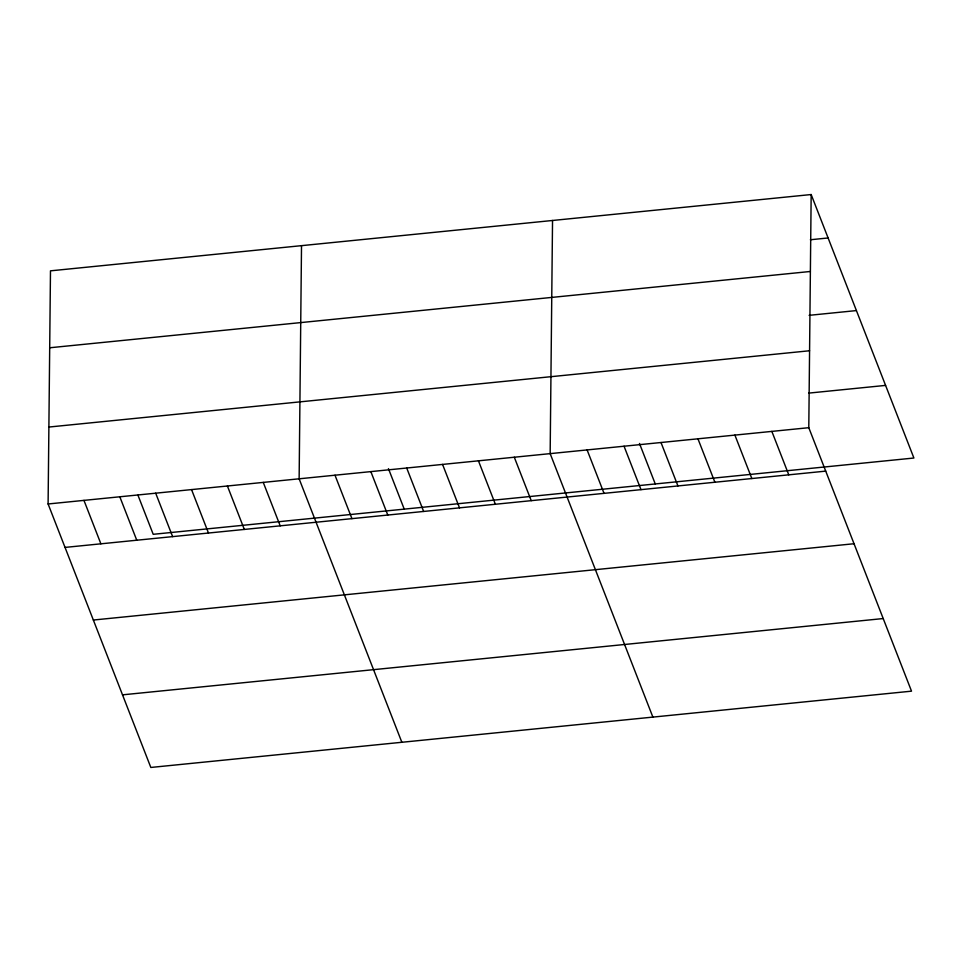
<?xml version="1.0" encoding="UTF-8"?>
<svg xmlns="http://www.w3.org/2000/svg" width="962" height="962" viewBox="0 0 962 962"><rect width="100%" height="100%" fill="white"/><g stroke="black" fill="none" stroke-linecap="round" stroke-linejoin="round"><path stroke-width="1.44" d="M811.17 194.54L808.789 427.693L911.519 691.161L150.83 767.46L48.1 503.98L50.481 270.839L811.17 194.54L913.9 458.02L153.211 534.307L137.963 495.214M301.515 245.659L299.134 478.811L401.851 742.279M552.537 220.478L550.156 453.631L652.885 717.111M810.377 239.754L828.114 237.975M49.699 347.775L810.389 271.476M809.126 315.332L856.42 310.582M48.882 427.044L809.583 350.757M808.741 393.109L885.593 385.401M48.1 503.98L808.789 427.693M65.031 547.414L825.721 471.127M93.35 620.033L854.04 543.734M122.511 694.841L883.2 618.554M771.849 431.397L788.78 474.831M734.896 435.101L751.827 478.535M697.943 438.804L714.886 482.239M661.002 442.52L677.933 485.942M639.477 443.458L655.266 483.958M624.049 446.224L640.981 489.646M587.109 449.927L604.04 493.362M514.297 457.227L531.228 500.661M478.439 460.822L495.37 504.256M442.568 464.418L459.511 507.852M406.71 468.013L423.641 511.447M388.444 468.638L404.232 509.126M370.851 471.62L387.782 515.043M334.992 475.216L351.924 518.638M263.263 482.407L280.195 525.841M227.405 486.002L244.336 529.437M191.546 489.598L208.477 533.032M155.688 493.193L172.619 536.628M119.817 496.789L136.76 540.223M83.959 500.384L100.89 543.819"/></g></svg>
